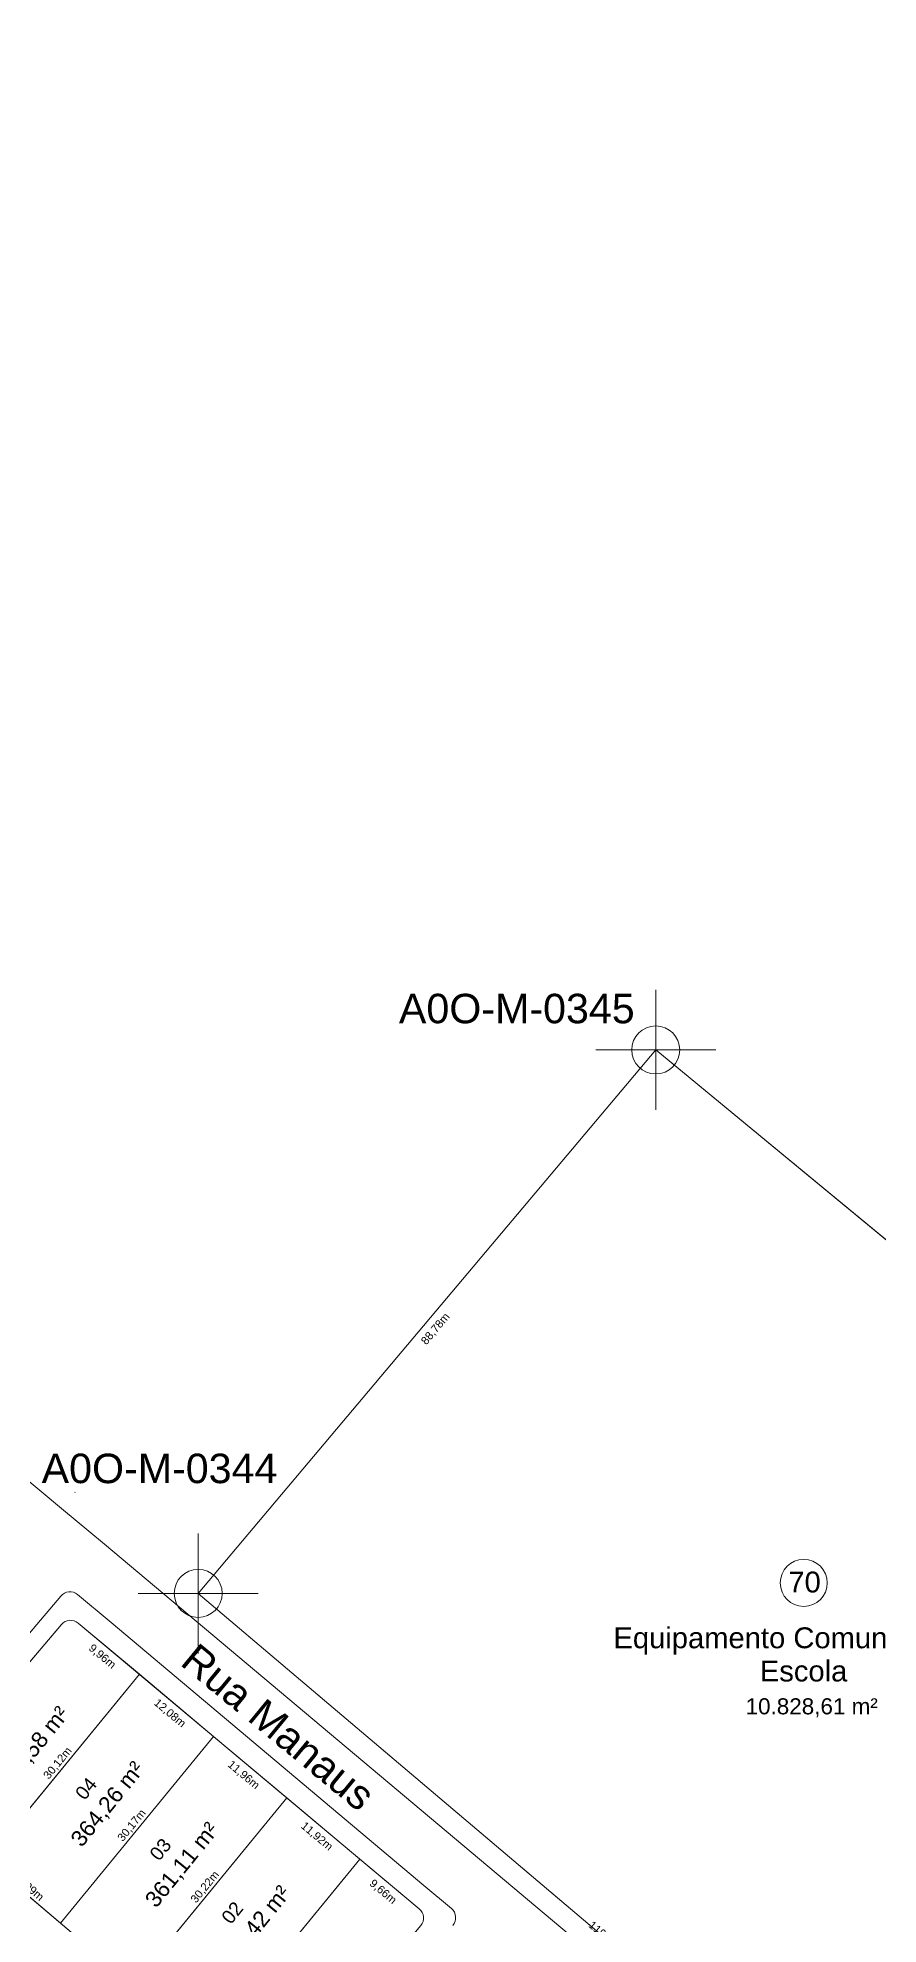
# Model space of a CAD drawing. Header units: metres. Extents: x 3808 to 8215, y 2374 to 6187.
# Drawn here: x 5511.8 to 5616.8, y 3673.6 to 3909.4 of the extents above; entities that cross this region are included whole.
import ezdxf

# ---------------------------------------------------------------- set-up
doc = ezdxf.new("R2010")
doc.units = ezdxf.units.M
doc.linetypes.add('CONTINUO', pattern=[0])
for name, color, linetype in [('Areas Lotes', 1, 'Continuous'), ('Calçada', 8, 'Continuous'), ('COTAS', 7, 'Continuous'), ('Fluxo', 170, 'Continuous'), ('Lote', 7, 'Continuous'), ('Nome das Ruas', 7, 'Continuous'), ('Nº Lote', 7, 'Continuous'), ('Nº. quadra', 7, 'Continuous'), ('PERIMETRO', 7, 'CONTINUO'), ('POLIGONAL', 3, 'CONTINUO'), ('quadras', 7, 'Continuous')]:
    doc.layers.add(name, color=color, linetype=linetype)
doc.styles.add('Arial', font='arial.ttf')
doc.dimstyles.new('Copy(2) of ISO-25', dxfattribs={"dimtxt": 1, "dimasz": 2.5, "dimexe": 1.25, "dimexo": 0.625, "dimgap": 0.2, "dimtad": 1, "dimtoh": 1, "dimlfac": 1, "dimzin": 1, "dimtxsty": 'Arial', "dimblk": 'NONE', "dimcen": 0, "dimse1": 1, "dimse2": 1, "dimsd1": 1, "dimsd2": 1, "dimclrt": 256, "dimaunit": 1, "dimadec": 3, "dimazin": 0, "dimtfac": 1, "dimtmove": 0, "dimatfit": 3, "dimldrblk": 'NONE', "dimfxl": 1, "dimtolj": 1, "dimtzin": 0, "dimarcsym": 0})

# ---------------------------------------------------------------- blocks, each defined once
blk = doc.blocks.new('*D8033')
at = {"layer": 'Defpoints', "color": 0, "linetype": 'Continuous', "transparency": 16777216}
for p in [(5536.74, 3709.92), (5627.88, 3632.7), (5627.88, 3632.7)]:
    blk.add_point(p, dxfattribs=at)
at = {"layer": 'COTAS', "linetype": 'Continuous', "lineweight": 5, "transparency": 16777216, "insert": (5582.82, 3671.92), "char_height": 1, "attachment_point": 5, "rotation": 319.7275, "style": 'Arial'}
blk.add_mtext('\\A1;119,46m', dxfattribs=at)
blk = doc.blocks.new('_None')
blk = doc.blocks.new('*D8035')
at = {"layer": 'Defpoints', "color": 0, "linetype": 'Continuous', "transparency": 16777216}
for p in [(5588.97, 3782.89), (5590.69, 3781.44), (5531.8, 3714.97)]:
    blk.add_point(p, dxfattribs=at)
at = {"layer": 'COTAS', "linetype": 'Continuous', "lineweight": 5, "transparency": 16777216, "insert": (5561.49, 3748), "char_height": 1, "attachment_point": 5, "rotation": 49.9141, "style": 'Arial'}
blk.add_mtext('\\A1;88,78m', dxfattribs=at)
blk = doc.blocks.new('*D8036')
at = {"layer": 'Defpoints', "color": 0, "linetype": 'Continuous', "transparency": 16777216}
for p in [(5588.97, 3782.89), (5680.82, 3704.28), (5682.2, 3705.96)]:
    blk.add_point(p, dxfattribs=at)
at = {"layer": 'COTAS', "linetype": 'Continuous', "lineweight": 5, "transparency": 16777216, "insert": (5634.71, 3743.37), "char_height": 1, "attachment_point": 5, "rotation": 320.4704, "style": 'Arial'}
blk.add_mtext('\\A1;120,87m', dxfattribs=at)
blk = doc.blocks.new('*D8340')
at = {"layer": 'Defpoints', "color": 0, "linetype": 'Continuous', "transparency": 16777216}
for p in [(5514.72, 3711.08), (5516.43, 3709.63), (5496.24, 3689.28)]:
    blk.add_point(p, dxfattribs=at)
at = {"layer": 'COTAS', "linetype": 'Continuous', "lineweight": 5, "transparency": 16777216, "insert": (5506.58, 3699.25), "char_height": 1, "attachment_point": 5, "rotation": 49.7026, "style": 'Arial'}
blk.add_mtext('\\A1;28,57m', dxfattribs=at)
blk = doc.blocks.new('*D8382')
at = {"layer": 'Defpoints', "color": 0, "linetype": 'Continuous', "transparency": 16777216}
for p in [(5524.46, 3704.86), (5524.46, 3704.86), (5505.36, 3681.57)]:
    blk.add_point(p, dxfattribs=at)
at = {"layer": 'COTAS', "linetype": 'Continuous', "lineweight": 5, "transparency": 16777216, "insert": (5514.29, 3693.72), "char_height": 1, "attachment_point": 5, "rotation": 50.658, "style": 'Arial'}
blk.add_mtext('\\A1;30,12m', dxfattribs=at)
blk = doc.blocks.new('*D8383')
at = {"layer": 'Defpoints', "color": 0, "linetype": 'Continuous', "transparency": 16777216}
for p in [(5533.72, 3697.1), (5533.72, 3697.1), (5514.59, 3673.76)]:
    blk.add_point(p, dxfattribs=at)
at = {"layer": 'COTAS', "linetype": 'Continuous', "lineweight": 5, "transparency": 16777216, "insert": (5523.54, 3685.94), "char_height": 1, "attachment_point": 5, "rotation": 50.658, "style": 'Arial'}
blk.add_mtext('\\A1;30,17m', dxfattribs=at)
blk = doc.blocks.new('*D8384')
at = {"layer": 'Defpoints', "color": 0, "linetype": 'Continuous', "transparency": 16777216}
for p in [(5542.88, 3689.42), (5542.88, 3689.42), (5523.73, 3666.04)]:
    blk.add_point(p, dxfattribs=at)
at = {"layer": 'COTAS', "linetype": 'Continuous', "lineweight": 5, "transparency": 16777216, "insert": (5532.69, 3678.24), "char_height": 1, "attachment_point": 5, "rotation": 50.658, "style": 'Arial'}
blk.add_mtext('\\A1;30,22m', dxfattribs=at)
blk = doc.blocks.new('*D8385')
at = {"layer": 'Defpoints', "color": 0, "linetype": 'Continuous', "transparency": 16777216}
for p in [(5552.02, 3681.76), (5552.02, 3681.76), (5532.83, 3658.35)]:
    blk.add_point(p, dxfattribs=at)
at = {"layer": 'COTAS', "linetype": 'Continuous', "lineweight": 5, "transparency": 16777216, "insert": (5541.8, 3670.56), "char_height": 1, "attachment_point": 5, "rotation": 50.658, "style": 'Arial'}
blk.add_mtext('\\A1;30,27m', dxfattribs=at)
blk = doc.blocks.new('*D8386')
at = {"layer": 'Defpoints', "color": 0, "linetype": 'Continuous', "transparency": 16777216}
for p in [(5496.24, 3689.28), (5518.73, 3670.27), (5517.34, 3668.62)]:
    blk.add_point(p, dxfattribs=at)
at = {"layer": 'COTAS', "linetype": 'Continuous', "lineweight": 5, "transparency": 16777216, "insert": (5506.61, 3678.74), "char_height": 1, "attachment_point": 5, "rotation": 319.7882, "style": 'Arial'}
blk.add_mtext('\\A1;29,45m', dxfattribs=at)
blk = doc.blocks.new('*D8389')
at = {"layer": 'Defpoints', "color": 0, "linetype": 'Continuous', "transparency": 16777216}
for p in [(5505.36, 3681.57), (5514.59, 3673.76), (5514.59, 3673.76)]:
    blk.add_point(p, dxfattribs=at)
at = {"layer": 'COTAS', "linetype": 'Continuous', "lineweight": 5, "transparency": 16777216, "insert": (5510.49, 3678.28), "char_height": 1, "attachment_point": 5, "rotation": 319.7882, "style": 'Arial'}
blk.add_mtext('\\A1;12,09m', dxfattribs=at)
blk = doc.blocks.new('*D8390')
at = {"layer": 'Defpoints', "color": 0, "linetype": 'Continuous', "transparency": 16777216}
for p in [(5514.59, 3673.76), (5523.73, 3666.04), (5523.73, 3666.04)]:
    blk.add_point(p, dxfattribs=at)
at = {"layer": 'COTAS', "linetype": 'Continuous', "lineweight": 5, "transparency": 16777216, "insert": (5519.68, 3670.52), "char_height": 1, "attachment_point": 5, "rotation": 319.7882, "style": 'Arial'}
blk.add_mtext('\\A1;11,96m', dxfattribs=at)
blk = doc.blocks.new('*D8393')
at = {"layer": 'Defpoints', "color": 0, "linetype": 'Continuous', "transparency": 16777216}
for p in [(5516.82, 3711.26), (5524.46, 3704.86), (5523.09, 3703.23)]:
    blk.add_point(p, dxfattribs=at)
at = {"layer": 'COTAS', "linetype": 'Continuous', "lineweight": 5, "transparency": 16777216, "insert": (5519.79, 3707.04), "char_height": 1, "attachment_point": 5, "rotation": 320.0355, "style": 'Arial'}
blk.add_mtext('\\A1;9,96m', dxfattribs=at)
blk = doc.blocks.new('*D8394')
at = {"layer": 'Defpoints', "color": 0, "linetype": 'Continuous', "transparency": 16777216}
for p in [(5524.46, 3704.86), (5532.35, 3695.46), (5533.72, 3697.1)]:
    blk.add_point(p, dxfattribs=at)
at = {"layer": 'COTAS', "linetype": 'Continuous', "lineweight": 5, "transparency": 16777216, "insert": (5528.23, 3699.96), "char_height": 1, "attachment_point": 5, "rotation": 320.0355, "style": 'Arial'}
blk.add_mtext('\\A1;12,08m', dxfattribs=at)
blk = doc.blocks.new('*D8395')
at = {"layer": 'Defpoints', "color": 0, "linetype": 'Continuous', "transparency": 16777216}
for p in [(5533.72, 3697.1), (5541.52, 3687.78), (5542.88, 3689.42)]:
    blk.add_point(p, dxfattribs=at)
at = {"layer": 'COTAS', "linetype": 'Continuous', "lineweight": 5, "transparency": 16777216, "insert": (5537.45, 3692.24), "char_height": 1, "attachment_point": 5, "rotation": 320.0355, "style": 'Arial'}
blk.add_mtext('\\A1;11,96m', dxfattribs=at)
blk = doc.blocks.new('*D8396')
at = {"layer": 'Defpoints', "color": 0, "linetype": 'Continuous', "transparency": 16777216}
for p in [(5542.88, 3689.42), (5552.02, 3681.76), (5550.65, 3680.13)]:
    blk.add_point(p, dxfattribs=at)
at = {"layer": 'COTAS', "linetype": 'Continuous', "lineweight": 5, "transparency": 16777216, "insert": (5546.6, 3684.57), "char_height": 1, "attachment_point": 5, "rotation": 320.0355, "style": 'Arial'}
blk.add_mtext('\\A1;11,92m', dxfattribs=at)
blk = doc.blocks.new('*D8397')
at = {"layer": 'Defpoints', "color": 0, "linetype": 'Continuous', "transparency": 16777216}
for p in [(5552.02, 3681.76), (5558.05, 3673.92), (5559.42, 3675.56)]:
    blk.add_point(p, dxfattribs=at)
at = {"layer": 'COTAS', "linetype": 'Continuous', "lineweight": 5, "transparency": 16777216, "insert": (5554.87, 3677.64), "char_height": 1, "attachment_point": 5, "rotation": 320.0355, "style": 'Arial'}
blk.add_mtext('\\A1;9,66m', dxfattribs=at)

msp = doc.modelspace()

# ---------------------------------------------------------------- hatches: boundary and pattern name
at = {"layer": 'Fluxo', "lineweight": 5}
h = msp.add_hatch(dxfattribs=at)
h.set_pattern_fill('ANSI32', color=256, scale=0.15)
h.set_pattern_definition([(45, (-581.274, 256.0805), (-1.01027881, 1.01027881), []), (45, (-580.6005, 256.0805), (-1.01027881, 1.01027881), [])])
edge = h.paths.add_edge_path()
edge.add_arc((6409.322, 3934.822), 605.94, 215.558436, 220.888153)
edge.add_arc((6409.322, 3934.822), 601.94, 215.558436, 220.888153)
edge.add_line((5951.237, 3538.183), (5954.261, 3540.801))
edge.add_arc((10925.118, 7550.386), 6385.997, 217.3930198, 218.3872368)
edge.add_arc((10925.118, 7550.386), 6389.997, 217.3930198, 218.3872368)
edge.add_arc((8022.058, 5423.597), 2788.956, 216.17081, 218.897105)
edge.add_arc((8022.058, 5423.597), 2792.956, 216.17081, 218.897105)
edge.add_arc((6561.25, 4446.689), 1035.746, 216.369866, 220.234553)
edge.add_arc((6561.25, 4446.689), 1039.746, 216.369866, 220.234553)
edge.add_line((5727.223, 3832.546), (5655.544, 3923.802))
edge.add_line((5724.078, 3830.075), (5652.399, 3921.332))
edge.add_line((5655.674, 3923.617), (5438.849, 4274.969))
edge.add_line((5652.27, 3921.517), (5435.445, 4272.868))

# ---------------------------------------------------------------- linework, layer by layer
at = {"layer": 'Calçada', "linetype": 'Continuous', "lineweight": 5}
for p, q in [((5520.109, 3721.115), (5514.725, 3725.589)), ((5514.63, 3714.632), (5435.912, 3621.472)), ((5520.942, 3711.322), (5516.735, 3714.817)), ((5560.014, 3678.468), (5520.942, 3711.322)), ((5563.443, 3675.576), (5560.014, 3678.468))]:
    msp.add_line(p, q, dxfattribs=at)
at = {"layer": 'Calçada', "linetype": 'Continuous', "lineweight": 5, "flags": 128}
msp.add_lwpolyline([(5520.109, 3721.115), (5623.951, 3633.855, 0.4143361), (5626.065, 3634.039), (5632.792, 3642.051), (5679.421, 3697.953), (5696.119, 3718.559), (5753.442, 3788.872)], format="xyb", dxfattribs=at)
for points in [[(5514.725, 3725.589), (5509.38, 3730.029), (5469.734, 3762.789), (5465.919, 3765.76)], [(5516.429, 3727.606), (5516.392, 3727.562)]]:
    msp.add_lwpolyline(points, dxfattribs=at)
at = {"layer": 'Calçada', "linetype": 'Continuous', "lineweight": 5}
for centre, start, end in [((5515.776, 3713.664), 50.27584, 139.80274), ((5562.476, 3674.429), 319.86326, 49.85713)]:
    msp.add_arc(centre, 1.5, start, end, dxfattribs=at)
at = {"layer": 'Lote', "linetype": 'Continuous', "lineweight": 5}
for p, q in [((5505.363, 3681.567), (5524.457, 3704.859)), ((5514.592, 3673.764), (5533.719, 3697.097)), ((5541.125, 3651.333), (5496.237, 3689.282)), ((5523.726, 3666.043), (5542.885, 3689.416)), ((5532.826, 3658.349), (5552.018, 3681.762))]:
    msp.add_line(p, q, dxfattribs=at)
at = {"layer": 'Lote', "linetype": 'Continuous', "lineweight": 5, "flags": 128}
for points in [[(5496.237, 3689.282), (5505.363, 3681.567), (5524.457, 3704.859), (5516.825, 3711.255, 0.4125128), (5514.717, 3711.076)], [(5532.826, 3658.349), (5541.125, 3651.333), (5559.611, 3673.444, 0.4138707), (5559.423, 3675.556), (5552.018, 3681.762)]]:
    msp.add_lwpolyline(points, format="xyb", close=True, dxfattribs=at)
for points in [[(5533.719, 3697.097), (5524.457, 3704.859), (5505.363, 3681.567), (5514.592, 3673.764)], [(5514.592, 3673.764), (5523.726, 3666.043), (5542.885, 3689.416), (5533.719, 3697.097)], [(5511.26, 3661.153), (5518.73, 3670.266), (5496.237, 3689.282), (5488.479, 3680.134)], [(5552.018, 3681.762), (5542.885, 3689.416), (5523.726, 3666.043), (5532.826, 3658.349)]]:
    msp.add_lwpolyline(points, close=True, dxfattribs=at)
at = {"layer": 'Nº. quadra', "lineweight": 5}
for start, end in [(0, 180), (180, 0)]:
    msp.add_arc((5607.462, 3716.278), 2.937, start, end, dxfattribs=at)
at = {"layer": 'PERIMETRO', "linetype": 'Continuous', "lineweight": 5}
for p, q in [((5588.97, 3775.387), (5588.97, 3790.387)), ((5581.47, 3782.887), (5596.47, 3782.887)), ((5531.803, 3707.466), (5531.803, 3722.466)), ((5524.303, 3714.966), (5539.303, 3714.966))]:
    msp.add_line(p, q, dxfattribs=at)
for centre in [(5588.97, 3782.887), (5531.803, 3714.966)]:
    msp.add_circle(centre, 3, dxfattribs=at)
at = {"layer": 'POLIGONAL', "linetype": 'Continuous', "lineweight": 5}
for p, q in [((5531.803, 3714.966), (5588.97, 3782.887)), ((5588.97, 3782.887), (5682.196, 3705.956))]:
    msp.add_line(p, q, dxfattribs=at)
at = {"layer": 'quadras', "linetype": 'Continuous', "lineweight": 5}
for p, q in [((5531.803, 3714.966), (5588.97, 3782.887)), ((5588.97, 3782.887), (5682.196, 3705.956)), ((5622.946, 3637.746), (5531.803, 3714.966)), ((5514.717, 3711.076), (5438.664, 3621.388)), ((5559.423, 3675.556), (5516.825, 3711.255))]:
    msp.add_line(p, q, dxfattribs=at)
at = {"layer": 'quadras', "linetype": 'Continuous', "lineweight": 5, "flags": 128}
msp.add_lwpolyline([(5622.946, 3637.746, 0.415486), (5625.065, 3637.926), (5682.196, 3705.956), (5588.97, 3782.887), (5531.803, 3714.966)], format="xyb", close=True, dxfattribs=at)
msp.add_lwpolyline([(5622.946, 3637.746, 0.415486), (5625.065, 3637.926), (5682.196, 3705.956), (5588.97, 3782.887), (5531.803, 3714.966)], format="xyb", close=True, dxfattribs=at)
at = {"layer": 'quadras', "linetype": 'Continuous', "lineweight": 5}
for centre, start, end in [((5515.861, 3710.106), 50.03548, 139.70257), ((5558.46, 3674.406), 320.10255, 50.03548)]:
    msp.add_arc(centre, 1.5, start, end, dxfattribs=at)

# ---------------------------------------------------------------- texts
at = {"layer": 'Areas Lotes', "color": 1, "lineweight": 5, "style": 'Arial'}
for s, p in [('351,58 m²', (5507.842, 3690.017)), ('364,26 m²', (5517.247, 3683.13)), ('361,11 m²', (5526.539, 3675.535)), ('360,42 m²', (5535.515, 3667.623))]:
    msp.add_text(s, height=2.0071, rotation=50.94257, dxfattribs=at).set_placement(p)
at = {"layer": 'Nome das Ruas', "lineweight": 5, "style": 'Arial'}
msp.add_text('Rua Manaus', height=3.6842, rotation=320.50736, dxfattribs=at).set_placement((5529.402, 3706.12, 190.804))
at = {"layer": 'Nº Lote', "lineweight": 5, "style": 'Arial'}
for s, p in [('04', (5517.617, 3689.005, 1.156)), ('03', (5526.91, 3681.41, 1.156)), ('02', (5535.885, 3673.497, 1.156))]:
    msp.add_text(s, height=1.706, rotation=50.94257, dxfattribs=at).set_placement(p)
at = {"layer": 'Nº. quadra', "lineweight": 5, "style": 'Arial'}
for s, height, p in [('70', 2.6083, (5605.541, 3715.082)), ('Equipamento Comunitário 02', 2.60834, (5583.685, 3708.11)), ('Escola', 2.6083, (5601.978, 3703.96))]:
    msp.add_text(s, height=height, dxfattribs=at).set_placement(p)
at = {"layer": 'Nº. quadra', "color": 1, "lineweight": 5, "style": 'Arial'}
msp.add_text('10.828,61 m²', height=2.0071, dxfattribs=at).set_placement((5600.199, 3699.851))
at = {"layer": 'PERIMETRO', "lineweight": 5, "style": 'Arial'}
for s, p in [('A0O-M-0345', (5556.883, 3786.224)), ('A0O-M-0344', (5512.239, 3728.745))]:
    msp.add_text(s, height=3.6842, dxfattribs=at).set_placement(p)

# ---------------------------------------------------------------- dimensions: what is measured, and where the dimension line sits
at = {"layer": 'COTAS', "linetype": 'Continuous', "lineweight": 5}
for p1, p2, distance, picture, middle in [((5531.803, 3714.966), (5588.97, 3782.887), -2.245, '*D8035', (5561.491, 3747.997)), ((5588.97, 3782.887), (5682.196, 3705.956), -2.167, '*D8036', (5634.714, 3743.368)), ((5516.825, 3711.255), (5524.457, 3704.859), -2.131, '*D8393', (5519.786, 3707.038)), ((5536.736, 3709.922), (5627.879, 3632.702), 0, '*D8033', (5582.825, 3671.923)), ((5505.363, 3681.567), (5524.457, 3704.859), 0, '*D8382', (5514.291, 3693.721)), ((5514.592, 3673.764), (5533.719, 3697.097), 0, '*D8383', (5523.536, 3685.939)), ((5496.237, 3689.282), (5518.73, 3670.266), -2.158, '*D8386', (5506.608, 3678.738)), ((5523.726, 3666.043), (5542.885, 3689.416), 0, '*D8384', (5532.686, 3678.237)), ((5532.826, 3658.349), (5552.018, 3681.762), 0, '*D8385', (5541.803, 3670.563))]:
    dim = msp.add_aligned_dim(p1=p1, p2=p2, distance=distance, dimstyle='Copy(2) of ISO-25', override={"dimpost": 'm'}, dxfattribs=at)
    dim.commit()
    dim.dimension.update_dxf_attribs({"geometry": picture, "text_midpoint": middle})
for base, p1, p2, angle, picture, middle in [((5516.427, 3709.626), (5496.237, 3689.282), (5514.717, 3711.076), 229.70257, '*D8340', (5506.576, 3699.248)), ((5532.35, 3695.464), (5524.457, 3704.859), (5533.719, 3697.097), 140.03548, '*D8394', (5528.233, 3699.959)), ((5541.516, 3687.782), (5533.719, 3697.097), (5542.885, 3689.416), 140.03548, '*D8395', (5537.447, 3692.237)), ((5550.649, 3680.128), (5542.885, 3689.416), (5552.018, 3681.762), 140.03548, '*D8396', (5546.597, 3684.569)), ((5514.592, 3673.764), (5505.363, 3681.567), (5514.592, 3673.764), 139.78824, '*D8389', (5510.495, 3678.277)), ((5558.054, 3673.923), (5552.018, 3681.762), (5559.423, 3675.556), 140.03548, '*D8397', (5554.866, 3677.639)), ((5523.726, 3666.043), (5514.592, 3673.764), (5523.726, 3666.043), 139.78824, '*D8390', (5519.676, 3670.515))]:
    dim = msp.add_linear_dim(base=base, p1=p1, p2=p2, angle=angle, dimstyle='Copy(2) of ISO-25', override={"dimpost": 'm', "dimtmove": 1}, dxfattribs=at)
    dim.commit()
    dim.dimension.update_dxf_attribs({"geometry": picture, "text_midpoint": middle})

doc.saveas('drawing.dxf')
